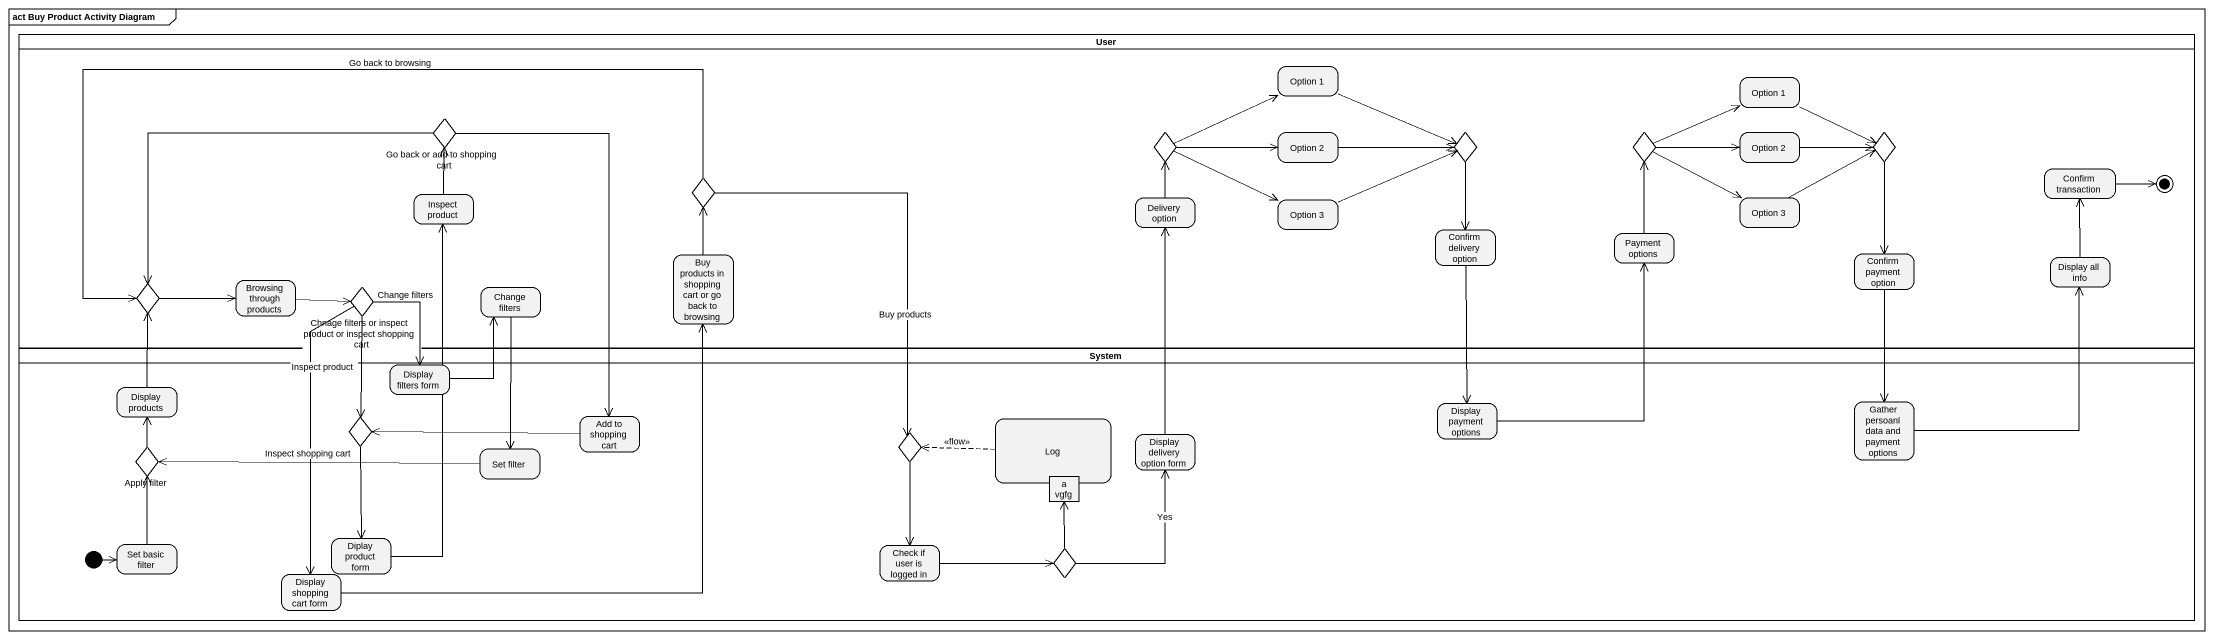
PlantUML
@startuml
mainframe act Buy Product Activity Diagram
hide empty description
state User <<partition>> {
  state "Option 1" as Option_1
  state "Option 1" as Option_1_2
  state "Go back or add to shopping cart" as Go_back_or_add_to_shopping <<choice>>
  state choice1 <<choice>>
  state "Option 2" as Option_2
  state choice2 <<choice>>
  state choice3 <<choice>>
  state "Option 2" as Option_2_2
  state choice4 <<choice>>
  state choice5 <<choice>>
  state "Confirm transaction" as Confirm_transaction
  state "Inspect product" as Inspect_product
  state "Delivery option" as Delivery_option
  state "Option 3" as Option_3
  state "Option 3" as Option_3_2
  state "Buy products in shopping cart or go back to browsing" as Buy_products_in_shopping
  state "Confirm delivery option" as Confirm_delivery_option
  state "Payment options" as Payment_options
  state "Confirm payment option" as Confirm_payment_option
  state "Display all info" as Display_all_info
  state choice6 <<choice>>
  state "Browsing through products" as Browsing_through_products
  state "Chnage filters or inspect product or inspect shopping cart" as Chnage_filters_or_inspect <<choice>>
  state "Change filters" as Change_filters
  Confirm_transaction -right-> [*]
}
state System <<partition>> {
  state "Display filters form" as Display_filters_form
  state "Display products" as Display_products
  state "Add to shopping cart" as Add_to_shopping_cart
  state "Display payment options" as Display_payment_options
  state "Gather persoanl data and payment options" as Gather_persoanl_data_and
  state "Apply filter" as Apply_filter <<choice>>
  state choice7 <<choice>>
  state "Set filter" as Set_filter
  state choice8 <<choice>>
  state Log
  state "Display delivery option form" as Display_delivery_option_form
  state "a vgfg" as a_vgfg <<object>>
  state "Set basic filter" as Set_basic_filter
  state "Diplay product form" as Diplay_product_form
  state "Check if user is logged in" as Check_if_user_is_logged_in
  state choice9 <<choice>>
  state "Display shopping cart form" as Display_shopping_cart_form
  [*] -right-> Set_basic_filter
}
Option_1 -right-> choice2
Option_1_2 -right-> choice4
Go_back_or_add_to_shopping -left-> choice6
Go_back_or_add_to_shopping --> Add_to_shopping_cart
choice1 -right-> Option_1
choice1 -right-> Option_2
choice1 -right-> Option_3
Option_2 -right-> choice2
choice2 --> Confirm_delivery_option
choice3 -right-> Option_1_2
choice3 -right-> Option_2_2
choice3 -right-> Option_3_2
Option_2_2 -right-> choice4
choice4 --> Confirm_payment_option
choice5 -left-> choice6 : Go back to browsing
choice5 --> choice8 : Buy products
Inspect_product -up-> Go_back_or_add_to_shopping
Delivery_option -up-> choice1
Option_3 -right-> choice2
Option_3_2 -right-> choice4
Buy_products_in_shopping -up-> choice5
Confirm_delivery_option --> Display_payment_options
Payment_options -up-> choice3
Confirm_payment_option --> Gather_persoanl_data_and
Display_all_info -up-> Confirm_transaction
choice6 -right-> Browsing_through_products
Browsing_through_products -right-> Chnage_filters_or_inspect
Chnage_filters_or_inspect --> Display_filters_form : Change filters
Chnage_filters_or_inspect --> choice7 : Inspect product
Chnage_filters_or_inspect --> Display_shopping_cart_form : Inspect shopping cart
Change_filters --> Set_filter
Display_filters_form -up-> Change_filters
Display_products -up-> choice6
Add_to_shopping_cart -left-> choice7
Display_payment_options -up-> Payment_options
Gather_persoanl_data_and -up-> Display_all_info
Apply_filter -up-> Display_products
choice7 --> Diplay_product_form
Set_filter -left-> Apply_filter
choice8 --> Check_if_user_is_logged_in
Log -left[dashed]-> choice8 : <<flow>>
Display_delivery_option_form -up-> Delivery_option
Set_basic_filter -up-> Apply_filter
Diplay_product_form -up-> Inspect_product
Check_if_user_is_logged_in -right-> choice9
choice9 -up-> Display_delivery_option_form : Yes
choice9 -up-> a_vgfg
Display_shopping_cart_form -up-> Buy_products_in_shopping
@enduml
